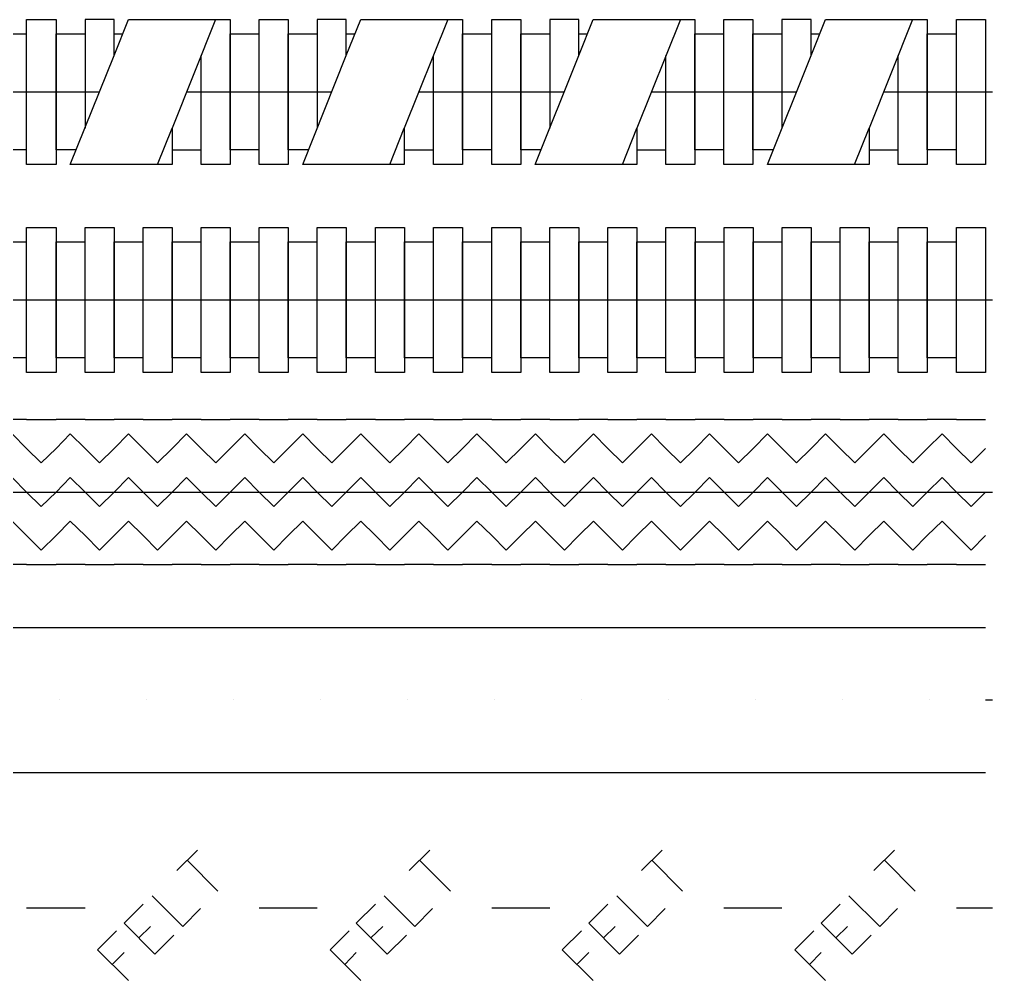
# Model space of a CAD drawing. Header units: inches. Extents: x 47316 to 59086, y 3141 to 11743.
# Drawn here: x 47397.67 to 47431.22, y 8906.84 to 8939.99 of the extents above; entities that cross this region are included whole.
import ezdxf

# ---------------------------------------------------------------- set-up
doc = ezdxf.new("R2010")
doc.units = ezdxf.units.IN
doc.header["$MEASUREMENT"] = 0

msp = doc.modelspace()

# ---------------------------------------------------------------- linework, layer by layer
at = {"color": 0, "lineweight": -3}
for p, q in [((47397.914, 8939.994), (47398.927, 8939.994)), ((47397.914, 8934.991), (47397.914, 8939.994)), ((47398.927, 8939.994), (47398.927, 8934.991)), ((47400.928, 8939.994), (47399.928, 8939.994)), ((47399.928, 8939.994), (47399.928, 8936.239)), ((47400.928, 8938.746), (47400.928, 8939.994)), ((47400.928, 8938.746), (47401.422, 8939.994)), ((47401.422, 8939.994), (47402.93, 8939.994)), ((47402.93, 8939.994), (47404.931, 8939.994)), ((47404.424, 8939.994), (47402.93, 8936.239)), ((47404.931, 8939.994), (47404.931, 8934.991)), ((47405.931, 8939.994), (47406.932, 8939.994)), ((47405.931, 8934.991), (47405.931, 8939.994)), ((47406.932, 8939.994), (47406.932, 8934.991)), ((47408.933, 8939.994), (47407.933, 8939.994)), ((47407.933, 8939.994), (47407.933, 8936.239)), ((47408.933, 8938.746), (47408.933, 8939.994)), ((47408.933, 8938.746), (47409.44, 8939.994)), ((47409.44, 8939.994), (47410.935, 8939.994)), ((47410.935, 8939.994), (47412.948, 8939.994)), ((47412.442, 8939.994), (47410.935, 8936.239)), ((47412.948, 8939.994), (47412.948, 8934.991)), ((47413.949, 8939.994), (47414.949, 8939.994)), ((47413.949, 8934.991), (47413.949, 8939.994)), ((47414.949, 8939.994), (47414.949, 8934.991)), ((47416.951, 8939.994), (47415.95, 8939.994)), ((47415.95, 8939.994), (47415.95, 8936.239)), ((47416.951, 8938.746), (47416.951, 8939.994)), ((47416.951, 8938.746), (47417.445, 8939.994)), ((47417.445, 8939.994), (47418.952, 8939.994)), ((47418.952, 8939.994), (47420.953, 8939.994)), ((47420.459, 8939.994), (47418.952, 8936.239)), ((47420.953, 8939.994), (47420.953, 8934.991)), ((47421.954, 8939.994), (47422.954, 8939.994)), ((47421.954, 8934.991), (47421.954, 8939.994)), ((47422.954, 8939.994), (47422.954, 8934.991)), ((47424.968, 8939.994), (47423.955, 8939.994)), ((47423.955, 8939.994), (47423.955, 8936.239)), ((47424.968, 8938.746), (47424.968, 8939.994)), ((47424.968, 8938.746), (47425.462, 8939.994)), ((47425.462, 8939.994), (47426.969, 8939.994)), ((47426.969, 8939.994), (47428.97, 8939.994)), ((47428.464, 8939.994), (47426.969, 8936.239)), ((47428.97, 8939.994), (47428.97, 8934.991)), ((47429.971, 8939.994), (47430.972, 8939.994)), ((47429.971, 8934.991), (47429.971, 8939.994)), ((47430.972, 8939.994), (47430.972, 8934.991)), ((47396.914, 8939.5), (47397.914, 8939.5)), ((47398.927, 8935.497), (47398.927, 8939.5)), ((47398.927, 8939.5), (47399.928, 8939.5)), ((47400.928, 8939.5), (47401.225, 8939.5)), ((47404.931, 8935.497), (47404.931, 8939.5)), ((47404.931, 8939.5), (47405.931, 8939.5)), ((47406.932, 8935.497), (47406.932, 8939.5)), ((47406.932, 8939.5), (47407.933, 8939.5)), ((47408.933, 8939.5), (47409.242, 8939.5)), ((47412.948, 8935.497), (47412.948, 8939.5)), ((47412.948, 8939.5), (47413.949, 8939.5)), ((47414.949, 8935.497), (47414.949, 8939.5)), ((47414.949, 8939.5), (47415.95, 8939.5)), ((47416.951, 8939.5), (47417.247, 8939.5)), ((47420.953, 8935.497), (47420.953, 8939.5)), ((47420.953, 8939.5), (47421.954, 8939.5)), ((47422.954, 8935.497), (47422.954, 8939.5)), ((47422.954, 8939.5), (47423.955, 8939.5)), ((47424.968, 8939.5), (47425.264, 8939.5)), ((47428.97, 8935.497), (47428.97, 8939.5)), ((47428.97, 8939.5), (47429.971, 8939.5)), ((47399.421, 8934.991), (47400.928, 8938.746)), ((47403.93, 8934.991), (47403.93, 8938.746)), ((47407.439, 8934.991), (47408.933, 8938.746)), ((47411.947, 8934.991), (47411.947, 8938.746)), ((47415.443, 8934.991), (47416.951, 8938.746)), ((47419.952, 8934.991), (47419.952, 8938.746)), ((47423.461, 8934.991), (47424.968, 8938.746)), ((47427.97, 8934.991), (47427.97, 8938.746)), ((47396.914, 8937.499), (47398.927, 8937.499)), ((47398.927, 8937.499), (47400.422, 8937.499)), ((47403.424, 8937.499), (47404.931, 8937.499)), ((47404.931, 8937.499), (47406.932, 8937.499)), ((47406.932, 8937.499), (47408.439, 8937.499)), ((47411.441, 8937.499), (47412.948, 8937.499)), ((47412.948, 8937.499), (47414.949, 8937.499)), ((47414.949, 8937.499), (47416.444, 8937.499)), ((47419.458, 8937.499), (47420.953, 8937.499)), ((47420.953, 8937.499), (47422.954, 8937.499)), ((47422.954, 8937.499), (47424.461, 8937.499)), ((47427.463, 8937.499), (47428.97, 8937.499)), ((47428.97, 8937.499), (47430.972, 8937.499)), ((47430.972, 8937.499), (47431.219, 8937.499)), ((47402.423, 8934.991), (47402.93, 8936.239)), ((47402.93, 8936.239), (47402.93, 8934.991)), ((47410.44, 8934.991), (47410.935, 8936.239)), ((47410.935, 8936.239), (47410.935, 8934.991)), ((47418.458, 8934.991), (47418.952, 8936.239)), ((47418.952, 8936.239), (47418.952, 8934.991)), ((47426.463, 8934.991), (47426.969, 8936.239)), ((47426.969, 8936.239), (47426.969, 8934.991)), ((47397.914, 8935.497), (47396.914, 8935.497)), ((47399.619, 8935.497), (47398.927, 8935.497)), ((47402.93, 8935.497), (47403.93, 8935.497)), ((47405.931, 8935.497), (47404.931, 8935.497)), ((47407.636, 8935.497), (47406.932, 8935.497)), ((47410.935, 8935.497), (47411.947, 8935.497)), ((47413.949, 8935.497), (47412.948, 8935.497)), ((47415.653, 8935.497), (47414.949, 8935.497)), ((47418.952, 8935.497), (47419.952, 8935.497)), ((47421.954, 8935.497), (47420.953, 8935.497)), ((47423.658, 8935.497), (47422.954, 8935.497)), ((47426.969, 8935.497), (47427.97, 8935.497)), ((47429.971, 8935.497), (47428.97, 8935.497)), ((47398.927, 8934.991), (47397.914, 8934.991)), ((47400.928, 8934.991), (47399.421, 8934.991)), ((47402.93, 8934.991), (47400.928, 8934.991)), ((47404.931, 8934.991), (47403.93, 8934.991)), ((47406.932, 8934.991), (47405.931, 8934.991)), ((47408.933, 8934.991), (47407.439, 8934.991)), ((47410.935, 8934.991), (47408.933, 8934.991)), ((47412.948, 8934.991), (47411.947, 8934.991)), ((47414.949, 8934.991), (47413.949, 8934.991)), ((47416.951, 8934.991), (47415.443, 8934.991)), ((47418.952, 8934.991), (47416.951, 8934.991)), ((47420.953, 8934.991), (47419.952, 8934.991)), ((47422.954, 8934.991), (47421.954, 8934.991)), ((47424.968, 8934.991), (47423.461, 8934.991)), ((47426.969, 8934.991), (47424.968, 8934.991)), ((47428.97, 8934.991), (47427.97, 8934.991)), ((47430.972, 8934.991), (47429.971, 8934.991)), ((47397.914, 8932.817), (47398.927, 8932.817)), ((47397.914, 8927.814), (47397.914, 8932.817)), ((47398.927, 8932.817), (47398.927, 8927.814)), ((47399.928, 8932.817), (47400.928, 8932.817)), ((47399.928, 8927.814), (47399.928, 8932.817)), ((47400.928, 8932.817), (47400.928, 8927.814)), ((47401.929, 8932.817), (47402.93, 8932.817)), ((47401.929, 8927.814), (47401.929, 8932.817)), ((47402.93, 8932.817), (47402.93, 8927.814)), ((47403.93, 8932.817), (47404.931, 8932.817)), ((47403.93, 8927.814), (47403.93, 8932.817)), ((47404.931, 8932.817), (47404.931, 8927.814)), ((47405.931, 8932.817), (47406.932, 8932.817)), ((47405.931, 8927.814), (47405.931, 8932.817)), ((47406.932, 8932.817), (47406.932, 8927.814)), ((47407.933, 8932.817), (47408.933, 8932.817)), ((47407.933, 8927.814), (47407.933, 8932.817)), ((47408.933, 8932.817), (47408.933, 8927.814)), ((47409.946, 8932.817), (47410.947, 8932.817)), ((47409.946, 8927.814), (47409.946, 8932.817)), ((47410.947, 8932.817), (47410.947, 8927.814)), ((47411.947, 8932.817), (47412.948, 8932.817)), ((47411.947, 8927.814), (47411.947, 8932.817)), ((47412.948, 8932.817), (47412.948, 8927.814)), ((47413.949, 8932.817), (47414.949, 8932.817)), ((47413.949, 8927.814), (47413.949, 8932.817)), ((47414.949, 8932.817), (47414.949, 8927.814)), ((47415.95, 8932.817), (47416.951, 8932.817)), ((47415.95, 8927.814), (47415.95, 8932.817)), ((47416.951, 8932.817), (47416.951, 8927.814)), ((47417.951, 8932.817), (47418.952, 8932.817)), ((47417.951, 8927.814), (47417.951, 8932.817)), ((47418.952, 8932.817), (47418.952, 8927.814)), ((47419.952, 8932.817), (47420.965, 8932.817)), ((47419.952, 8927.814), (47419.952, 8932.817)), ((47420.965, 8932.817), (47420.965, 8927.814)), ((47421.966, 8932.817), (47422.967, 8932.817)), ((47421.966, 8927.814), (47421.966, 8932.817)), ((47422.967, 8932.817), (47422.967, 8927.814)), ((47423.967, 8932.817), (47424.968, 8932.817)), ((47423.967, 8927.814), (47423.967, 8932.817)), ((47424.968, 8932.817), (47424.968, 8927.814)), ((47425.968, 8932.817), (47426.969, 8932.817)), ((47425.968, 8927.814), (47425.968, 8932.817)), ((47426.969, 8932.817), (47426.969, 8927.814)), ((47427.97, 8932.817), (47428.97, 8932.817)), ((47427.97, 8927.814), (47427.97, 8932.817)), ((47428.97, 8932.817), (47428.97, 8927.814)), ((47429.971, 8932.817), (47430.972, 8932.817)), ((47429.971, 8927.814), (47429.971, 8932.817)), ((47430.972, 8932.817), (47430.972, 8927.814)), ((47396.914, 8932.323), (47397.914, 8932.323)), ((47398.927, 8928.32), (47398.927, 8932.323)), ((47398.927, 8932.323), (47399.928, 8932.323)), ((47400.928, 8928.32), (47400.928, 8932.323)), ((47400.928, 8932.323), (47401.929, 8932.323)), ((47402.93, 8928.32), (47402.93, 8932.323)), ((47402.93, 8932.323), (47403.93, 8932.323)), ((47404.931, 8928.32), (47404.931, 8932.323)), ((47404.931, 8932.323), (47405.931, 8932.323)), ((47406.932, 8928.32), (47406.932, 8932.323)), ((47406.932, 8932.323), (47407.933, 8932.323)), ((47408.933, 8928.32), (47408.933, 8932.323)), ((47408.933, 8932.323), (47409.946, 8932.323)), ((47410.947, 8928.32), (47410.947, 8932.323)), ((47410.947, 8932.323), (47411.947, 8932.323)), ((47412.948, 8928.32), (47412.948, 8932.323)), ((47412.948, 8932.323), (47413.949, 8932.323)), ((47414.949, 8928.32), (47414.949, 8932.323)), ((47414.949, 8932.323), (47415.95, 8932.323)), ((47416.951, 8928.32), (47416.951, 8932.323)), ((47416.951, 8932.323), (47417.951, 8932.323)), ((47418.952, 8928.32), (47418.952, 8932.323)), ((47418.952, 8932.323), (47419.952, 8932.323)), ((47420.965, 8928.32), (47420.965, 8932.323)), ((47420.965, 8932.323), (47421.966, 8932.323)), ((47422.967, 8928.32), (47422.967, 8932.323)), ((47422.967, 8932.323), (47423.967, 8932.323)), ((47424.968, 8928.32), (47424.968, 8932.323)), ((47424.968, 8932.323), (47425.968, 8932.323)), ((47426.969, 8928.32), (47426.969, 8932.323)), ((47426.969, 8932.323), (47427.97, 8932.323)), ((47428.97, 8928.32), (47428.97, 8932.323)), ((47428.97, 8932.323), (47429.971, 8932.323)), ((47396.914, 8930.321), (47398.927, 8930.321)), ((47398.927, 8930.321), (47400.928, 8930.321)), ((47400.928, 8930.321), (47402.93, 8930.321)), ((47402.93, 8930.321), (47404.931, 8930.321)), ((47404.931, 8930.321), (47406.932, 8930.321)), ((47406.932, 8930.321), (47408.933, 8930.321)), ((47408.933, 8930.321), (47410.947, 8930.321)), ((47410.947, 8930.321), (47412.948, 8930.321)), ((47412.948, 8930.321), (47414.949, 8930.321)), ((47414.949, 8930.321), (47416.951, 8930.321)), ((47416.951, 8930.321), (47418.952, 8930.321)), ((47418.952, 8930.321), (47420.965, 8930.321)), ((47420.965, 8930.321), (47422.967, 8930.321)), ((47422.967, 8930.321), (47424.968, 8930.321)), ((47424.968, 8930.321), (47426.969, 8930.321)), ((47426.969, 8930.321), (47428.97, 8930.321)), ((47428.97, 8930.321), (47430.972, 8930.321)), ((47430.972, 8930.321), (47431.219, 8930.321)), ((47397.914, 8928.32), (47396.914, 8928.32)), ((47399.928, 8928.32), (47398.927, 8928.32)), ((47401.929, 8928.32), (47400.928, 8928.32)), ((47403.93, 8928.32), (47402.93, 8928.32)), ((47405.931, 8928.32), (47404.931, 8928.32)), ((47407.933, 8928.32), (47406.932, 8928.32)), ((47409.946, 8928.32), (47408.933, 8928.32)), ((47411.947, 8928.32), (47410.947, 8928.32)), ((47413.949, 8928.32), (47412.948, 8928.32)), ((47415.95, 8928.32), (47414.949, 8928.32)), ((47417.951, 8928.32), (47416.951, 8928.32)), ((47419.952, 8928.32), (47418.952, 8928.32)), ((47421.966, 8928.32), (47420.965, 8928.32)), ((47423.967, 8928.32), (47422.967, 8928.32)), ((47425.968, 8928.32), (47424.968, 8928.32)), ((47427.97, 8928.32), (47426.969, 8928.32)), ((47429.971, 8928.32), (47428.97, 8928.32)), ((47398.927, 8927.814), (47397.914, 8927.814)), ((47400.928, 8927.814), (47399.928, 8927.814)), ((47402.93, 8927.814), (47401.929, 8927.814)), ((47404.931, 8927.814), (47403.93, 8927.814)), ((47406.932, 8927.814), (47405.931, 8927.814)), ((47408.933, 8927.814), (47407.933, 8927.814)), ((47410.947, 8927.814), (47409.946, 8927.814)), ((47412.948, 8927.814), (47411.947, 8927.814)), ((47414.949, 8927.814), (47413.949, 8927.814)), ((47416.951, 8927.814), (47415.95, 8927.814)), ((47418.952, 8927.814), (47417.951, 8927.814)), ((47420.965, 8927.814), (47419.952, 8927.814)), ((47422.967, 8927.814), (47421.966, 8927.814)), ((47424.968, 8927.814), (47423.967, 8927.814)), ((47426.969, 8927.814), (47425.968, 8927.814)), ((47428.97, 8927.814), (47427.97, 8927.814)), ((47430.972, 8927.814), (47429.971, 8927.814)), ((47397.914, 8926.195), (47396.914, 8926.195)), ((47397.914, 8926.195), (47398.927, 8926.195)), ((47399.928, 8926.195), (47398.927, 8926.195)), ((47399.928, 8926.195), (47400.928, 8926.195)), ((47401.929, 8926.195), (47400.928, 8926.195)), ((47401.929, 8926.195), (47402.93, 8926.195)), ((47403.93, 8926.195), (47402.93, 8926.195)), ((47403.93, 8926.195), (47404.931, 8926.195)), ((47405.931, 8926.195), (47404.931, 8926.195)), ((47405.931, 8926.195), (47406.932, 8926.195)), ((47407.933, 8926.195), (47406.932, 8926.195)), ((47407.933, 8926.195), (47408.933, 8926.195)), ((47409.946, 8926.195), (47408.933, 8926.195)), ((47409.946, 8926.195), (47410.947, 8926.195)), ((47411.947, 8926.195), (47410.947, 8926.195)), ((47411.947, 8926.195), (47412.948, 8926.195)), ((47413.949, 8926.195), (47412.948, 8926.195)), ((47413.949, 8926.195), (47414.949, 8926.195)), ((47415.95, 8926.195), (47414.949, 8926.195)), ((47415.95, 8926.195), (47416.951, 8926.195)), ((47417.951, 8926.195), (47416.951, 8926.195)), ((47417.951, 8926.195), (47418.952, 8926.195)), ((47419.952, 8926.195), (47418.952, 8926.195)), ((47419.952, 8926.195), (47420.965, 8926.195)), ((47421.966, 8926.195), (47420.965, 8926.195)), ((47421.966, 8926.195), (47422.967, 8926.195)), ((47423.967, 8926.195), (47422.967, 8926.195)), ((47423.967, 8926.195), (47424.968, 8926.195)), ((47425.968, 8926.195), (47424.968, 8926.195)), ((47425.968, 8926.195), (47426.969, 8926.195)), ((47427.97, 8926.195), (47426.969, 8926.195)), ((47427.97, 8926.195), (47428.97, 8926.195)), ((47429.971, 8926.195), (47428.97, 8926.195)), ((47429.971, 8926.195), (47430.972, 8926.195)), ((47397.42, 8925.701), (47397.914, 8925.195)), ((47398.927, 8925.195), (47399.421, 8925.701)), ((47399.421, 8925.701), (47399.928, 8925.195)), ((47400.928, 8925.195), (47401.422, 8925.701)), ((47401.422, 8925.701), (47401.929, 8925.195)), ((47402.93, 8925.195), (47403.424, 8925.701)), ((47403.424, 8925.701), (47403.93, 8925.195)), ((47404.931, 8925.195), (47405.437, 8925.701)), ((47405.437, 8925.701), (47405.931, 8925.195)), ((47406.932, 8925.195), (47407.439, 8925.701)), ((47407.439, 8925.701), (47407.933, 8925.195)), ((47408.933, 8925.195), (47409.44, 8925.701)), ((47409.44, 8925.701), (47409.946, 8925.195)), ((47410.947, 8925.195), (47411.441, 8925.701)), ((47411.441, 8925.701), (47411.947, 8925.195)), ((47412.948, 8925.195), (47413.442, 8925.701)), ((47413.442, 8925.701), (47413.949, 8925.195)), ((47414.949, 8925.195), (47415.456, 8925.701)), ((47415.456, 8925.701), (47415.95, 8925.195)), ((47416.951, 8925.195), (47417.457, 8925.701)), ((47417.457, 8925.701), (47417.951, 8925.195)), ((47418.952, 8925.195), (47419.458, 8925.701)), ((47419.458, 8925.701), (47419.952, 8925.195)), ((47420.965, 8925.195), (47421.46, 8925.701)), ((47421.46, 8925.701), (47421.966, 8925.195)), ((47422.967, 8925.195), (47423.461, 8925.701)), ((47423.461, 8925.701), (47423.967, 8925.195)), ((47424.968, 8925.195), (47425.462, 8925.701)), ((47425.462, 8925.701), (47425.968, 8925.195)), ((47426.969, 8925.195), (47427.476, 8925.701)), ((47427.476, 8925.701), (47427.97, 8925.195)), ((47428.97, 8925.195), (47429.477, 8925.701)), ((47429.477, 8925.701), (47429.971, 8925.195)), ((47398.421, 8924.701), (47397.914, 8925.195)), ((47398.927, 8925.195), (47398.421, 8924.701)), ((47400.422, 8924.701), (47399.928, 8925.195)), ((47400.928, 8925.195), (47400.422, 8924.701)), ((47402.423, 8924.701), (47401.929, 8925.195)), ((47402.93, 8925.195), (47402.423, 8924.701)), ((47404.437, 8924.701), (47403.93, 8925.195)), ((47404.931, 8925.195), (47404.437, 8924.701)), ((47406.438, 8924.701), (47405.931, 8925.195)), ((47406.932, 8925.195), (47406.438, 8924.701)), ((47408.439, 8924.701), (47407.933, 8925.195)), ((47408.933, 8925.195), (47408.439, 8924.701)), ((47410.44, 8924.701), (47409.946, 8925.195)), ((47410.947, 8925.195), (47410.44, 8924.701)), ((47412.442, 8924.701), (47411.947, 8925.195)), ((47412.948, 8925.195), (47412.442, 8924.701)), ((47414.443, 8924.701), (47413.949, 8925.195)), ((47414.949, 8925.195), (47414.443, 8924.701)), ((47416.456, 8924.701), (47415.95, 8925.195)), ((47416.951, 8925.195), (47416.456, 8924.701)), ((47418.458, 8924.701), (47417.951, 8925.195)), ((47418.952, 8925.195), (47418.458, 8924.701)), ((47420.459, 8924.701), (47419.952, 8925.195)), ((47420.965, 8925.195), (47420.459, 8924.701)), ((47422.46, 8924.701), (47421.966, 8925.195)), ((47422.967, 8925.195), (47422.46, 8924.701)), ((47424.461, 8924.701), (47423.967, 8925.195)), ((47424.968, 8925.195), (47424.461, 8924.701)), ((47426.475, 8924.701), (47425.968, 8925.195)), ((47426.969, 8925.195), (47426.475, 8924.701)), ((47428.476, 8924.701), (47427.97, 8925.195)), ((47428.97, 8925.195), (47428.476, 8924.701)), ((47430.477, 8924.701), (47429.971, 8925.195)), ((47430.972, 8925.195), (47430.477, 8924.701)), ((47397.42, 8924.194), (47397.914, 8923.688)), ((47398.927, 8923.688), (47399.421, 8924.194)), ((47399.421, 8924.194), (47399.928, 8923.688)), ((47400.928, 8923.688), (47401.422, 8924.194)), ((47401.422, 8924.194), (47401.929, 8923.688)), ((47402.93, 8923.688), (47403.424, 8924.194)), ((47403.424, 8924.194), (47403.93, 8923.688)), ((47404.931, 8923.688), (47405.437, 8924.194)), ((47405.437, 8924.194), (47405.931, 8923.688)), ((47406.932, 8923.688), (47407.439, 8924.194)), ((47407.439, 8924.194), (47407.933, 8923.688)), ((47408.933, 8923.688), (47409.44, 8924.194)), ((47409.44, 8924.194), (47409.946, 8923.688)), ((47410.947, 8923.688), (47411.441, 8924.194)), ((47411.441, 8924.194), (47411.947, 8923.688)), ((47412.948, 8923.688), (47413.442, 8924.194)), ((47413.442, 8924.194), (47413.949, 8923.688)), ((47414.949, 8923.688), (47415.456, 8924.194)), ((47415.456, 8924.194), (47415.95, 8923.688)), ((47416.951, 8923.688), (47417.457, 8924.194)), ((47417.457, 8924.194), (47417.951, 8923.688)), ((47418.952, 8923.688), (47419.458, 8924.194)), ((47419.458, 8924.194), (47419.952, 8923.688)), ((47420.965, 8923.688), (47421.46, 8924.194)), ((47421.46, 8924.194), (47421.966, 8923.688)), ((47422.967, 8923.688), (47423.461, 8924.194)), ((47423.461, 8924.194), (47423.967, 8923.688)), ((47424.968, 8923.688), (47425.462, 8924.194)), ((47425.462, 8924.194), (47425.968, 8923.688)), ((47426.969, 8923.688), (47427.476, 8924.194)), ((47427.476, 8924.194), (47427.97, 8923.688)), ((47428.97, 8923.688), (47429.477, 8924.194)), ((47429.477, 8924.194), (47429.971, 8923.688)), ((47396.914, 8923.688), (47397.914, 8923.688)), ((47397.914, 8923.688), (47398.421, 8923.193)), ((47397.914, 8923.688), (47398.927, 8923.688)), ((47398.421, 8923.193), (47398.927, 8923.688)), ((47398.927, 8923.688), (47399.928, 8923.688)), ((47399.928, 8923.688), (47400.422, 8923.193)), ((47399.928, 8923.688), (47400.928, 8923.688)), ((47400.422, 8923.193), (47400.928, 8923.688)), ((47400.928, 8923.688), (47401.929, 8923.688)), ((47401.929, 8923.688), (47402.423, 8923.193)), ((47401.929, 8923.688), (47402.93, 8923.688)), ((47402.423, 8923.193), (47402.93, 8923.688)), ((47402.93, 8923.688), (47403.93, 8923.688)), ((47403.93, 8923.688), (47404.437, 8923.193)), ((47403.93, 8923.688), (47404.931, 8923.688)), ((47404.437, 8923.193), (47404.931, 8923.688)), ((47404.931, 8923.688), (47405.931, 8923.688)), ((47405.931, 8923.688), (47406.438, 8923.193)), ((47405.931, 8923.688), (47406.932, 8923.688)), ((47406.438, 8923.193), (47406.932, 8923.688)), ((47406.932, 8923.688), (47407.933, 8923.688)), ((47407.933, 8923.688), (47408.439, 8923.193)), ((47407.933, 8923.688), (47408.933, 8923.688)), ((47408.439, 8923.193), (47408.933, 8923.688)), ((47408.933, 8923.688), (47409.946, 8923.688)), ((47409.946, 8923.688), (47410.44, 8923.193)), ((47409.946, 8923.688), (47410.947, 8923.688)), ((47410.44, 8923.193), (47410.947, 8923.688)), ((47410.947, 8923.688), (47411.947, 8923.688)), ((47411.947, 8923.688), (47412.442, 8923.193)), ((47411.947, 8923.688), (47412.948, 8923.688)), ((47412.442, 8923.193), (47412.948, 8923.688)), ((47412.948, 8923.688), (47413.949, 8923.688)), ((47413.949, 8923.688), (47414.443, 8923.193)), ((47413.949, 8923.688), (47414.949, 8923.688)), ((47414.443, 8923.193), (47414.949, 8923.688)), ((47414.949, 8923.688), (47415.95, 8923.688)), ((47415.95, 8923.688), (47416.456, 8923.193)), ((47415.95, 8923.688), (47416.951, 8923.688)), ((47416.456, 8923.193), (47416.951, 8923.688)), ((47416.951, 8923.688), (47417.951, 8923.688)), ((47417.951, 8923.688), (47418.458, 8923.193)), ((47417.951, 8923.688), (47418.952, 8923.688)), ((47418.458, 8923.193), (47418.952, 8923.688)), ((47418.952, 8923.688), (47419.952, 8923.688)), ((47419.952, 8923.688), (47420.459, 8923.193)), ((47419.952, 8923.688), (47420.965, 8923.688)), ((47420.459, 8923.193), (47420.965, 8923.688)), ((47420.965, 8923.688), (47421.966, 8923.688)), ((47421.966, 8923.688), (47422.46, 8923.193)), ((47421.966, 8923.688), (47422.967, 8923.688)), ((47422.46, 8923.193), (47422.967, 8923.688)), ((47422.967, 8923.688), (47423.967, 8923.688)), ((47423.967, 8923.688), (47424.461, 8923.193)), ((47423.967, 8923.688), (47424.968, 8923.688)), ((47424.461, 8923.193), (47424.968, 8923.688)), ((47424.968, 8923.688), (47425.968, 8923.688)), ((47425.968, 8923.688), (47426.475, 8923.193)), ((47425.968, 8923.688), (47426.969, 8923.688)), ((47426.475, 8923.193), (47426.969, 8923.688)), ((47426.969, 8923.688), (47427.97, 8923.688)), ((47427.97, 8923.688), (47428.476, 8923.193)), ((47427.97, 8923.688), (47428.97, 8923.688)), ((47428.476, 8923.193), (47428.97, 8923.688)), ((47428.97, 8923.688), (47429.971, 8923.688)), ((47429.971, 8923.688), (47430.477, 8923.193)), ((47429.971, 8923.688), (47430.972, 8923.688)), ((47430.477, 8923.193), (47430.972, 8923.688)), ((47430.972, 8923.688), (47431.219, 8923.688)), ((47397.42, 8922.687), (47397.914, 8922.193)), ((47398.927, 8922.193), (47399.421, 8922.687)), ((47399.421, 8922.687), (47399.928, 8922.193)), ((47400.928, 8922.193), (47401.422, 8922.687)), ((47401.422, 8922.687), (47401.929, 8922.193)), ((47402.93, 8922.193), (47403.424, 8922.687)), ((47403.424, 8922.687), (47403.93, 8922.193)), ((47404.931, 8922.193), (47405.437, 8922.687)), ((47405.437, 8922.687), (47405.931, 8922.193)), ((47406.932, 8922.193), (47407.439, 8922.687)), ((47407.439, 8922.687), (47407.933, 8922.193)), ((47408.933, 8922.193), (47409.44, 8922.687)), ((47409.44, 8922.687), (47409.946, 8922.193)), ((47410.947, 8922.193), (47411.441, 8922.687)), ((47411.441, 8922.687), (47411.947, 8922.193)), ((47412.948, 8922.193), (47413.442, 8922.687)), ((47413.442, 8922.687), (47413.949, 8922.193)), ((47414.949, 8922.193), (47415.456, 8922.687)), ((47415.456, 8922.687), (47415.95, 8922.193)), ((47416.951, 8922.193), (47417.457, 8922.687)), ((47417.457, 8922.687), (47417.951, 8922.193)), ((47418.952, 8922.193), (47419.458, 8922.687)), ((47419.458, 8922.687), (47419.952, 8922.193)), ((47420.965, 8922.193), (47421.46, 8922.687)), ((47421.46, 8922.687), (47421.966, 8922.193)), ((47422.967, 8922.193), (47423.461, 8922.687)), ((47423.461, 8922.687), (47423.967, 8922.193)), ((47424.968, 8922.193), (47425.462, 8922.687)), ((47425.462, 8922.687), (47425.968, 8922.193)), ((47426.969, 8922.193), (47427.476, 8922.687)), ((47427.476, 8922.687), (47427.97, 8922.193)), ((47428.97, 8922.193), (47429.477, 8922.687)), ((47429.477, 8922.687), (47429.971, 8922.193)), ((47398.421, 8921.686), (47397.914, 8922.193)), ((47398.927, 8922.193), (47398.421, 8921.686)), ((47400.422, 8921.686), (47399.928, 8922.193)), ((47400.928, 8922.193), (47400.422, 8921.686)), ((47402.423, 8921.686), (47401.929, 8922.193)), ((47402.93, 8922.193), (47402.423, 8921.686)), ((47404.437, 8921.686), (47403.93, 8922.193)), ((47404.931, 8922.193), (47404.437, 8921.686)), ((47406.438, 8921.686), (47405.931, 8922.193)), ((47406.932, 8922.193), (47406.438, 8921.686)), ((47408.439, 8921.686), (47407.933, 8922.193)), ((47408.933, 8922.193), (47408.439, 8921.686)), ((47410.44, 8921.686), (47409.946, 8922.193)), ((47410.947, 8922.193), (47410.44, 8921.686)), ((47412.442, 8921.686), (47411.947, 8922.193)), ((47412.948, 8922.193), (47412.442, 8921.686)), ((47414.443, 8921.686), (47413.949, 8922.193)), ((47414.949, 8922.193), (47414.443, 8921.686)), ((47416.456, 8921.686), (47415.95, 8922.193)), ((47416.951, 8922.193), (47416.456, 8921.686)), ((47418.458, 8921.686), (47417.951, 8922.193)), ((47418.952, 8922.193), (47418.458, 8921.686)), ((47420.459, 8921.686), (47419.952, 8922.193)), ((47420.965, 8922.193), (47420.459, 8921.686)), ((47422.46, 8921.686), (47421.966, 8922.193)), ((47422.967, 8922.193), (47422.46, 8921.686)), ((47424.461, 8921.686), (47423.967, 8922.193)), ((47424.968, 8922.193), (47424.461, 8921.686)), ((47426.475, 8921.686), (47425.968, 8922.193)), ((47426.969, 8922.193), (47426.475, 8921.686)), ((47428.476, 8921.686), (47427.97, 8922.193)), ((47428.97, 8922.193), (47428.476, 8921.686)), ((47430.477, 8921.686), (47429.971, 8922.193)), ((47430.972, 8922.193), (47430.477, 8921.686)), ((47397.914, 8921.192), (47396.914, 8921.192)), ((47397.914, 8921.192), (47398.927, 8921.192)), ((47399.928, 8921.192), (47398.927, 8921.192)), ((47399.928, 8921.192), (47400.928, 8921.192)), ((47401.929, 8921.192), (47400.928, 8921.192)), ((47401.929, 8921.192), (47402.93, 8921.192)), ((47403.93, 8921.192), (47402.93, 8921.192)), ((47403.93, 8921.192), (47404.931, 8921.192)), ((47405.931, 8921.192), (47404.931, 8921.192)), ((47405.931, 8921.192), (47406.932, 8921.192)), ((47407.933, 8921.192), (47406.932, 8921.192)), ((47407.933, 8921.192), (47408.933, 8921.192)), ((47409.946, 8921.192), (47408.933, 8921.192)), ((47409.946, 8921.192), (47410.947, 8921.192)), ((47411.947, 8921.192), (47410.947, 8921.192)), ((47411.947, 8921.192), (47412.948, 8921.192)), ((47413.949, 8921.192), (47412.948, 8921.192)), ((47413.949, 8921.192), (47414.949, 8921.192)), ((47415.95, 8921.192), (47414.949, 8921.192)), ((47415.95, 8921.192), (47416.951, 8921.192)), ((47417.951, 8921.192), (47416.951, 8921.192)), ((47417.951, 8921.192), (47418.952, 8921.192)), ((47419.952, 8921.192), (47418.952, 8921.192)), ((47419.952, 8921.192), (47420.965, 8921.192)), ((47421.966, 8921.192), (47420.965, 8921.192)), ((47421.966, 8921.192), (47422.967, 8921.192)), ((47423.967, 8921.192), (47422.967, 8921.192)), ((47423.967, 8921.192), (47424.968, 8921.192)), ((47425.968, 8921.192), (47424.968, 8921.192)), ((47425.968, 8921.192), (47426.969, 8921.192)), ((47427.97, 8921.192), (47426.969, 8921.192)), ((47427.97, 8921.192), (47428.97, 8921.192)), ((47429.971, 8921.192), (47428.97, 8921.192)), ((47429.971, 8921.192), (47430.972, 8921.192)), ((47396.914, 8919.018), (47398.927, 8919.018)), ((47398.927, 8919.018), (47400.928, 8919.018)), ((47400.928, 8919.018), (47402.93, 8919.018)), ((47402.93, 8919.018), (47404.931, 8919.018)), ((47404.931, 8919.018), (47406.932, 8919.018)), ((47406.932, 8919.018), (47408.933, 8919.018)), ((47408.933, 8919.018), (47410.947, 8919.018)), ((47410.947, 8919.018), (47412.948, 8919.018)), ((47412.948, 8919.018), (47414.949, 8919.018)), ((47414.949, 8919.018), (47416.951, 8919.018)), ((47416.951, 8919.018), (47418.952, 8919.018)), ((47418.952, 8919.018), (47420.965, 8919.018)), ((47420.965, 8919.018), (47422.967, 8919.018)), ((47422.967, 8919.018), (47424.968, 8919.018)), ((47424.968, 8919.018), (47426.969, 8919.018)), ((47426.969, 8919.018), (47428.97, 8919.018)), ((47428.97, 8919.018), (47430.972, 8919.018)), ((47399.055, 8916.523), (47399.06, 8916.523)), ((47402.055, 8916.523), (47402.06, 8916.523)), ((47405.055, 8916.523), (47405.06, 8916.523)), ((47408.055, 8916.523), (47408.06, 8916.523)), ((47411.055, 8916.523), (47411.06, 8916.523)), ((47414.055, 8916.523), (47414.06, 8916.523)), ((47417.055, 8916.523), (47417.06, 8916.523)), ((47420.055, 8916.523), (47420.06, 8916.523)), ((47423.055, 8916.523), (47423.06, 8916.523)), ((47426.055, 8916.523), (47426.06, 8916.523)), ((47429.055, 8916.523), (47429.06, 8916.523)), ((47430.972, 8916.523), (47431.219, 8916.523)), ((47396.914, 8914.015), (47398.927, 8914.015)), ((47398.927, 8914.015), (47400.928, 8914.015)), ((47400.928, 8914.015), (47402.93, 8914.015)), ((47402.93, 8914.015), (47404.931, 8914.015)), ((47404.931, 8914.015), (47406.932, 8914.015)), ((47406.932, 8914.015), (47408.933, 8914.015)), ((47408.933, 8914.015), (47410.947, 8914.015)), ((47410.947, 8914.015), (47412.948, 8914.015)), ((47412.948, 8914.015), (47414.949, 8914.015)), ((47414.949, 8914.015), (47416.951, 8914.015)), ((47416.951, 8914.015), (47418.952, 8914.015)), ((47418.952, 8914.015), (47420.965, 8914.015)), ((47420.965, 8914.015), (47422.967, 8914.015)), ((47422.967, 8914.015), (47424.968, 8914.015)), ((47424.968, 8914.015), (47426.969, 8914.015)), ((47426.969, 8914.015), (47428.97, 8914.015)), ((47428.97, 8914.015), (47430.972, 8914.015)), ((47403.09, 8910.63), (47403.807, 8911.334)), ((47411.107, 8910.63), (47411.812, 8911.334)), ((47419.112, 8910.63), (47419.829, 8911.334)), ((47427.13, 8910.63), (47427.834, 8911.334)), ((47403.448, 8910.988), (47404.511, 8909.926)), ((47411.466, 8910.988), (47412.528, 8909.926)), ((47419.471, 8910.988), (47420.533, 8909.926)), ((47427.488, 8910.988), (47428.55, 8909.926)), ((47402.238, 8909.765), (47403.3, 8908.703)), ((47410.243, 8909.765), (47411.305, 8908.703)), ((47418.26, 8909.765), (47419.322, 8908.703)), ((47426.265, 8909.765), (47427.327, 8908.703)), ((47397.914, 8909.345), (47399.928, 8909.345)), ((47401.274, 8908.814), (47401.929, 8909.469)), ((47403.3, 8908.703), (47403.905, 8909.321)), ((47405.931, 8909.345), (47407.933, 8909.345)), ((47409.279, 8908.814), (47409.946, 8909.469)), ((47411.305, 8908.703), (47411.91, 8909.321)), ((47413.949, 8909.345), (47415.95, 8909.345)), ((47417.296, 8908.814), (47417.951, 8909.469)), ((47419.322, 8908.703), (47419.928, 8909.321)), ((47421.954, 8909.345), (47423.955, 8909.345)), ((47425.314, 8908.814), (47425.968, 8909.469)), ((47427.327, 8908.703), (47427.945, 8909.321)), ((47429.971, 8909.345), (47431.219, 8909.345)), ((47402.337, 8907.752), (47401.274, 8908.814)), ((47401.781, 8908.308), (47402.188, 8908.703)), ((47410.342, 8907.752), (47409.279, 8908.814)), ((47409.786, 8908.308), (47410.193, 8908.703)), ((47418.359, 8907.752), (47417.296, 8908.814)), ((47417.803, 8908.308), (47418.211, 8908.703)), ((47426.376, 8907.752), (47425.314, 8908.814)), ((47425.82, 8908.308), (47426.216, 8908.703)), ((47400.36, 8907.9), (47401.015, 8908.555)), ((47402.337, 8907.752), (47402.991, 8908.407)), ((47408.377, 8907.9), (47409.032, 8908.555)), ((47410.342, 8907.752), (47411.009, 8908.407)), ((47416.382, 8907.9), (47417.049, 8908.555)), ((47418.359, 8907.752), (47419.014, 8908.407)), ((47424.4, 8907.9), (47425.054, 8908.555)), ((47426.376, 8907.752), (47427.031, 8908.407)), ((47401.422, 8906.838), (47400.36, 8907.9)), ((47400.867, 8907.394), (47401.274, 8907.801)), ((47409.44, 8906.838), (47408.377, 8907.9)), ((47408.884, 8907.394), (47409.279, 8907.801)), ((47417.445, 8906.838), (47416.382, 8907.9)), ((47416.889, 8907.394), (47417.296, 8907.801)), ((47425.462, 8906.838), (47424.4, 8907.9)), ((47424.906, 8907.394), (47425.314, 8907.801))]:
    msp.add_line(p, q, dxfattribs=at)

doc.saveas('drawing.dxf')
